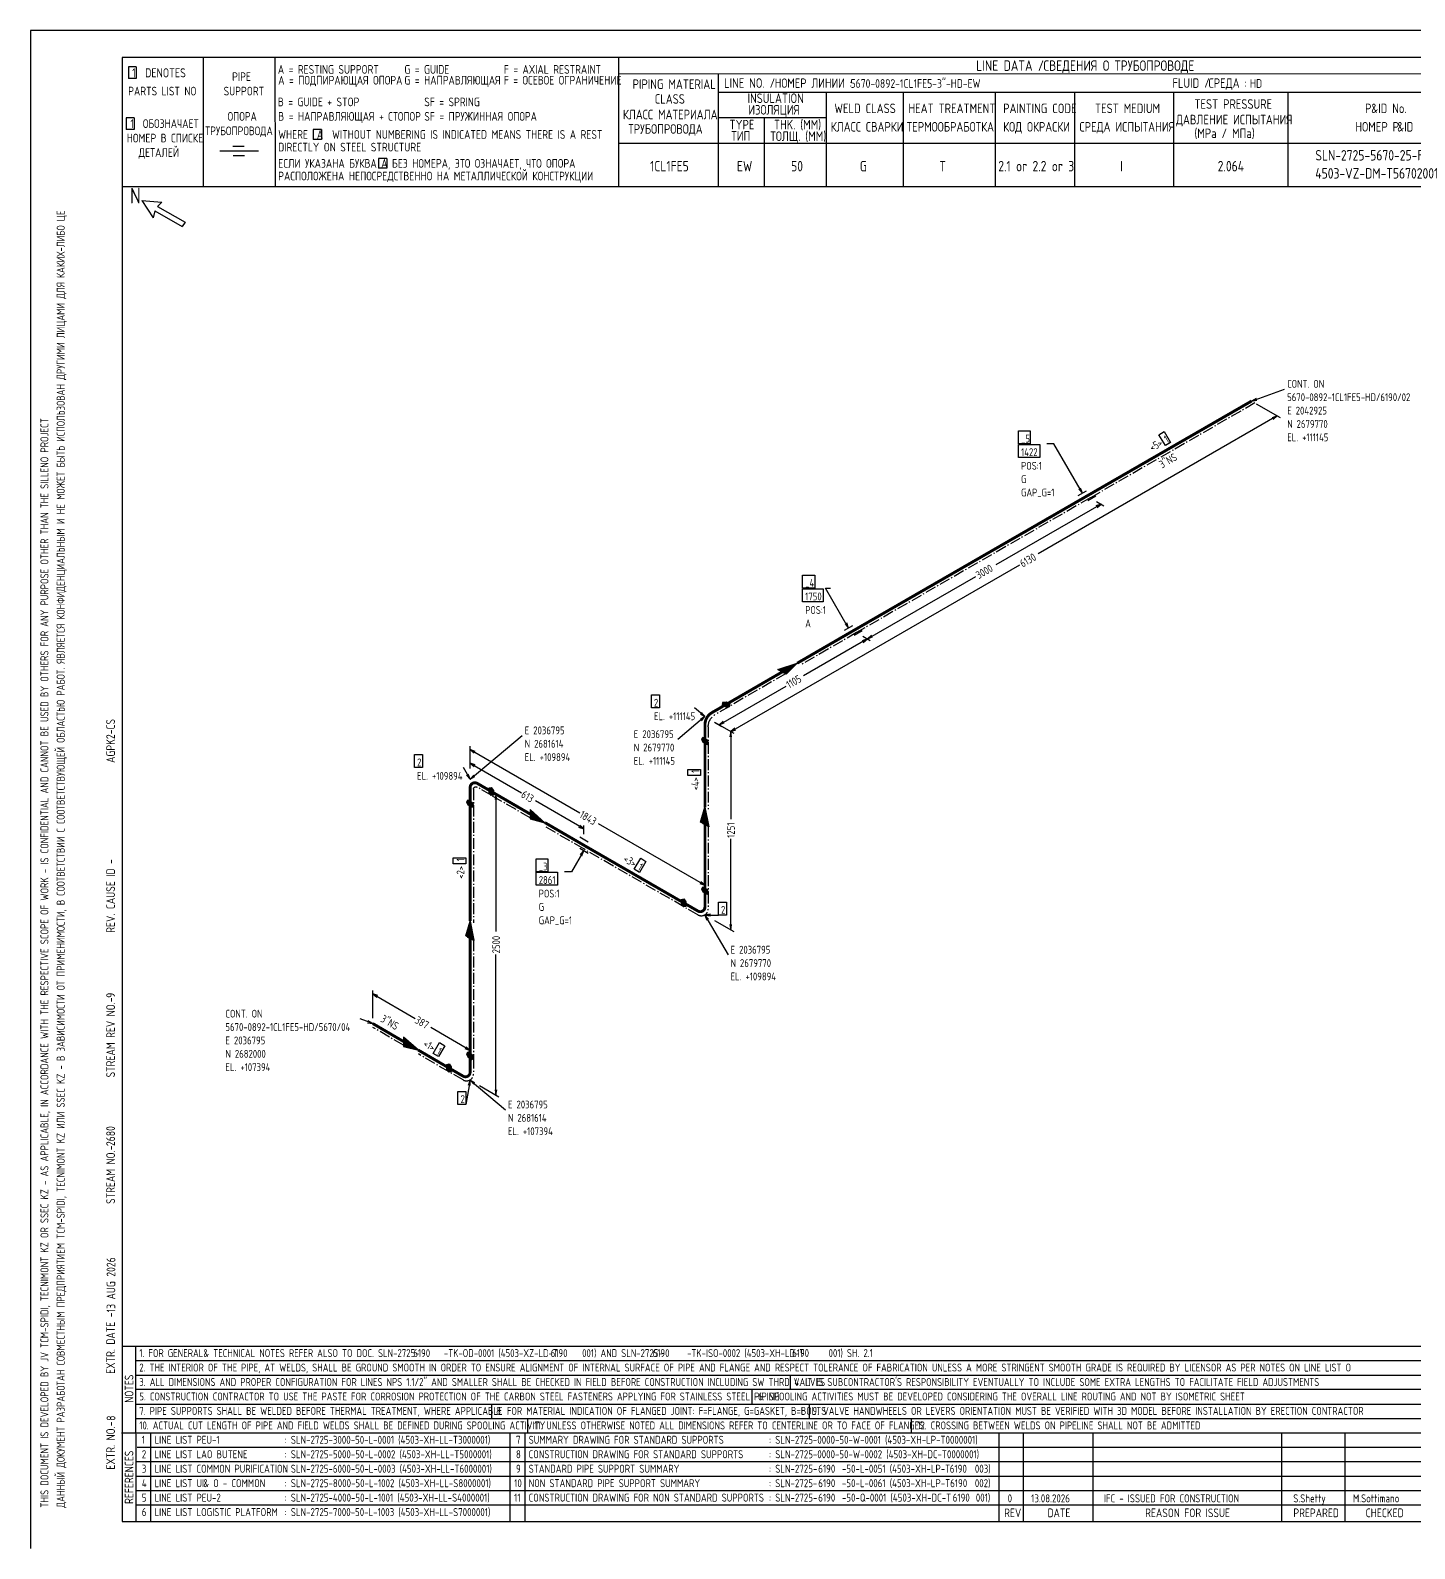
# Model space of a CAD drawing. Extents: x -1005 to 594, y -998 to 420.
# Drawn here: x 0 to 382.9, y 0 to 420 of the extents above; entities that cross this region are included whole.
import ezdxf

# ---------------------------------------------------------------- set-up
doc = ezdxf.new("R2010")
doc.units = 0
doc.linetypes.add('GT111', pattern=[4.5, 3, -0.6, 0.3, -0.6])
doc.styles.add('TTFN17', font='GOST type A')

msp = doc.modelspace()

# ---------------------------------------------------------------- linework, layer by layer
at = {"layer": 'GT_1', "flags": 128}
for points in [[(0, 420), (0, 0)], [(594, 420), (0, 420)], [(589.1, 412.5), (25.4, 412.5)], [(25.4, 412.5), (25.4, 7.5)], [(47.8, 412.5), (47.8, 376.7)], [(67.6, 412.5), (67.7, 376.7)], [(162.7, 412.5), (162.7, 376.7)], [(29.3, 409.9), (27.1, 409.9)], [(27.1, 409.9), (27.1, 406.7)], [(29.3, 409.9), (29.3, 406.7)], [(589.1, 408), (162.7, 407.9)], [(190.3, 407.8), (190.3, 376.7)], [(29.3, 406.7), (27.1, 406.7)], [(190.3, 402.9), (402.7, 402.9)], [(220.1, 402.9), (220.1, 376.7)], [(241.4, 402.9), (241.4, 376.8)], [(266.9, 402.9), (266.9, 376.7)], [(288.8, 402.9), (288.8, 376.7)], [(316.2, 402.9), (316.2, 376.7)], [(347.8, 402.9), (347.8, 376.8)], [(28.7, 395.8), (26.5, 395.8)], [(26.5, 395.8), (26.5, 392.6)], [(28.7, 395.8), (28.7, 392.6)], [(219.9, 395.8), (190.3, 395.8)], [(203, 395.8), (203, 376.7)], [(28.7, 392.6), (26.5, 392.6)], [(80.5, 392.6), (78.2, 392.6)], [(78.2, 392.6), (78.2, 389.8)], [(80.5, 392.6), (80.5, 389.8)], [(63.1, 386.6), (52.4, 386.6)], [(59.1, 387.9), (56, 387.9)], [(80.5, 389.8), (78.2, 389.8)], [(230.2, 388.7), (162.7, 388.7)], [(402.7, 388.7), (226.9, 388.7)], [(59.2, 385.3), (56.1, 385.3)], [(98.6, 384.6), (96.3, 384.6)], [(96.3, 384.6), (96.3, 381.9)], [(98.6, 384.6), (98.6, 381.9)], [(98.6, 381.9), (96.3, 381.9)], [(402.7, 376.7), (25.4, 376.7)], [(30.8, 372.9), (34, 368.1)], [(30.8, 372.9), (36.4, 372.5)], [(34.4, 370.1), (34, 368.1)], [(34.4, 370.1), (42, 365.7)], [(36.4, 372.5), (35.2, 371.3)], [(35.2, 371.3), (42.8, 366.9)], [(42.8, 366.9), (42, 365.7)], [(337.8, 317.45), (346.95, 320.75)], [(339.075, 318.2), (337.8, 317.45), (339.3, 317.675)], [(339.075, 316.7), (345.75, 312.875)], [(344.925, 313.325), (278.775, 275.15)], [(343.8, 312.35), (344.925, 313.325), (343.5, 312.8)], [(273.375, 309.2), (276.6, 309.2), (276.6, 305.6), (273.375, 305.6), (273.375, 309.2)], [(312.15, 308.15), (313.65, 309.05), (315.375, 305.975), (313.95, 305.15), (312.15, 308.15)], [(273.375, 305.45), (279.225, 305.45), (279.225, 301.85), (273.375, 301.85), (273.375, 305.45)], [(291, 291.95), (283.125, 305.6), (281.175, 305.6)], [(289.875, 291.35), (292.125, 292.625)], [(290.025, 293.075), (291, 291.95), (290.475, 293.375)], [(294.75, 291.125), (292.5, 289.85)], [(296.175, 288.95), (267.075, 272.15)], [(295.05, 287.975), (296.175, 288.95), (294.75, 288.425)], [(294.9, 289.7), (296.925, 288.5)], [(193.725, 226.025), (273.675, 272.15)], [(213.6, 269.3), (216.975, 269.3), (216.975, 265.7), (213.6, 265.7), (213.6, 269.3)], [(231.525, 251.675), (261.525, 268.925)], [(213.6, 265.55), (219.3, 265.55), (219.3, 261.95), (213.6, 261.95), (213.6, 265.55)], [(226.35, 254.675), (219.975, 265.7), (221.325, 265.7)], [(225.225, 254.075), (227.475, 255.35)], [(225.375, 255.8), (226.35, 254.675), (225.825, 256.1)], [(230.1, 253.85), (227.85, 252.575)], [(230.25, 252.425), (232.275, 251.225)], [(230.25, 252.425), (232.275, 251.225)], [(232.65, 252.65), (231.525, 251.675), (232.95, 252.2)], [(231.525, 251.675), (213.825, 241.4)], [(230.4, 250.7), (231.525, 251.675), (230.1, 251.15)], [(207.975, 242.525), (206.775, 243.2), (212.1, 244.925), (209.025, 241.925), (206.925, 243.125), (211.725, 244.7), (208.95, 242), (207.075, 243.05), (211.275, 244.475), (208.8, 242.075), (207.225, 242.975), (210.9, 244.175), (208.65, 242.15), (207.375, 242.825), (210.525, 244.025), (208.5, 242.225), (207.525, 242.75), (210.075, 243.725), (208.35, 242.3), (207.675, 242.675), (209.775, 243.575), (208.2, 242.375), (207.825, 242.6), (209.325, 243.275), (208.05, 242.45), (207.975, 242.525), (212.1, 244.925)], [(171.825, 236.15), (174, 236.15), (174, 232.55), (171.825, 232.55), (171.825, 236.15)], [(190.5, 227.9), (209.025, 238.625)], [(186.6, 230.15), (183.75, 232.55)], [(185.325, 230.9), (186.6, 230.15), (185.625, 231.275)], [(192.45, 234.2), (191.475, 234.05), (191.325, 233.525), (192.45, 232.85), (193.425, 233), (193.575, 233.525), (192.45, 234.2)], [(191.346, 233.6), (193.45, 233.6)], [(191.404, 233.8), (193.117, 233.8)], [(191.461, 234), (192.783, 234)], [(191.533, 233.4), (193.539, 233.4)], [(191.867, 233.2), (193.482, 233.2)], [(192.2, 233), (193.425, 233)], [(186.6, 230.15), (179.1, 223.85)], [(185.625, 229.025), (186.6, 230.15), (185.325, 229.4)], [(189.225, 228.65), (194.55, 225.575)], [(189.225, 228.65), (191.25, 227.45)], [(189.225, 228.65), (194.55, 225.575)], [(191.625, 228.875), (190.5, 227.9), (191.925, 228.425)], [(194.85, 227), (193.725, 226.025), (195.15, 226.55)], [(121.65, 212.825), (136.05, 224.9)], [(186, 224.375), (185.625, 223.925), (186, 223.1), (187.2, 222.425), (187.575, 222.875), (187.2, 223.7), (186, 224.375)], [(185.682, 223.8), (187.022, 223.8)], [(185.687, 224), (186.667, 224)], [(185.773, 223.6), (187.245, 223.6)], [(185.864, 223.4), (187.336, 223.4)], [(185.955, 223.2), (187.427, 223.2)], [(186.178, 223), (187.518, 223)], [(186.533, 222.8), (187.512, 222.8)], [(193.95, 224.525), (193.725, 226.025), (193.5, 224.525)], [(193.725, 226.025), (193.725, 201.8)], [(106.275, 219.65), (108.45, 219.65), (108.45, 216.05), (106.275, 216.05), (106.275, 219.65)], [(121.65, 215.825), (121.65, 221.975)], [(123.075, 220.55), (121.65, 221.075), (122.775, 220.1)], [(121.65, 221.075), (151.95, 203.525)], [(121.65, 212.825), (119.775, 216.05)], [(120.675, 213.95), (121.65, 212.825), (121.125, 214.25)], [(121.65, 215.825), (121.65, 218.225)], [(123.075, 216.8), (121.65, 217.325), (122.775, 216.35)], [(121.65, 217.325), (135.825, 209.075)], [(181.875, 213.875), (181.875, 215.525), (185.4, 215.525), (185.4, 213.875), (181.875, 213.875)], [(122.625, 213.95), (121.65, 212.825), (122.925, 213.575)], [(124.275, 211.325), (129.6, 208.25)], [(128.1, 208.475), (127.5, 208.325), (126.9, 209.15), (126.9, 210.425), (127.5, 210.575), (128.1, 209.75), (128.1, 208.475)], [(126.9, 210.4), (127.627, 210.4)], [(126.9, 210.2), (127.773, 210.2)], [(126.9, 210), (127.918, 210)], [(121.05, 207.05), (120.675, 206.6), (121.05, 205.775), (122.25, 205.1), (122.625, 205.55), (122.25, 206.375), (121.05, 207.05)], [(120.675, 206.6), (121.85, 206.6)], [(120.766, 206.4), (122.206, 206.4)], [(120.842, 206.8), (121.494, 206.8)], [(120.857, 206.2), (122.33, 206.2)], [(120.948, 206), (122.42, 206)], [(121.039, 205.8), (122.511, 205.8)], [(126.9, 209.8), (128.064, 209.8)], [(126.9, 209.6), (128.1, 209.6)], [(126.9, 209.4), (128.1, 209.4)], [(126.9, 209.2), (128.1, 209.2)], [(127.009, 209), (128.1, 209)], [(127.155, 208.8), (128.1, 208.8)], [(127.3, 208.6), (128.1, 208.6)], [(129, 207.2), (128.775, 208.7), (128.55, 207.2)], [(128.775, 208.7), (128.775, 170.75)], [(153.075, 199.1), (139.725, 206.825)], [(121.361, 205.6), (122.602, 205.6)], [(121.717, 205.4), (122.5, 205.4)], [(138.225, 203.225), (138.225, 201.875), (142.35, 200.825), (138.225, 204.425), (138.225, 202.025), (141.975, 201.05), (138.225, 204.35), (138.225, 202.25), (141.525, 201.275), (138.225, 204.125), (138.225, 202.4), (141.15, 201.575), (138.225, 203.975), (138.225, 202.55), (140.775, 201.725), (138.225, 203.825), (138.225, 202.7), (140.325, 202.025), (138.225, 203.675), (138.225, 202.925), (140.025, 202.175), (138.225, 203.45), (138.225, 203.075), (139.575, 202.475), (138.225, 203.3), (138.225, 203.225), (142.35, 200.825)], [(186.6, 200.3), (185.4, 200.975), (186.6, 205.1), (187.65, 199.7), (185.55, 200.9), (186.6, 204.65), (187.575, 199.775), (185.7, 200.825), (186.6, 204.125), (187.425, 199.85), (185.85, 200.75), (186.6, 203.675), (187.275, 199.925), (186, 200.6), (186.6, 203.225), (187.125, 200), (186.15, 200.525), (186.6, 202.775), (186.975, 200.075), (186.3, 200.45), (186.6, 202.325), (186.825, 200.15), (186.45, 200.375), (186.6, 201.875), (186.675, 200.225), (186.6, 200.3), (186.6, 205.1)], [(151.65, 199.625), (153.075, 199.1), (151.95, 200.075)], [(153.075, 197.6), (153.075, 200)], [(186.6, 183.5), (157.125, 200.525)], [(154.275, 195.425), (151.95, 196.775)], [(151.95, 193.775), (154.275, 192.425)], [(193.725, 171.125), (193.725, 196.325)], [(116.925, 189.425), (116.925, 191.075), (120.45, 191.075), (120.45, 189.425), (116.925, 189.425)], [(139.95, 190.85), (143.175, 190.85), (143.175, 187.25), (139.95, 187.25), (139.95, 190.85)], [(153.075, 193.1), (149.7, 187.25), (147.75, 187.25)], [(152.55, 191.675), (153.075, 193.1), (152.1, 191.975)], [(168.825, 191), (170.25, 190.1), (168.525, 187.025), (167.025, 187.925), (168.825, 191)], [(139.95, 187.1), (145.8, 187.1), (145.8, 183.5), (139.95, 183.5), (139.95, 187.1)], [(185.175, 184.025), (186.6, 183.5), (185.475, 184.475)], [(186, 182.975), (185.625, 182.525), (186, 181.7), (187.2, 181.025), (187.575, 181.475), (187.2, 182.3), (186, 182.975)], [(185.682, 182.4), (187.022, 182.4)], [(185.687, 182.6), (186.667, 182.6)], [(185.773, 182.2), (187.245, 182.2)], [(185.864, 182), (187.336, 182)], [(185.955, 181.8), (187.427, 181.8)], [(186.178, 181.6), (187.518, 181.6)], [(186.533, 181.4), (187.512, 181.4)], [(186.6, 178.25), (186.6, 184.4)], [(181.35, 177.65), (180.75, 177.5), (180.15, 178.325), (180.15, 179.6), (180.75, 179.75), (181.35, 178.925), (181.35, 177.65)], [(180.15, 179.6), (180.859, 179.6)], [(180.15, 179.4), (181.005, 179.4)], [(180.15, 179.2), (181.15, 179.2)], [(180.15, 179), (181.295, 179)], [(180.15, 178.8), (181.35, 178.8)], [(180.15, 178.6), (181.35, 178.6)], [(180.15, 178.4), (181.35, 178.4)], [(180.241, 178.2), (181.35, 178.2)], [(180.386, 178), (181.35, 178)], [(180.532, 177.8), (181.35, 177.8)], [(190.35, 178.85), (192.525, 178.85), (192.525, 175.25), (190.35, 175.25), (190.35, 178.85)], [(121.65, 168.8), (120.45, 169.475), (121.65, 173.6), (122.7, 168.2), (120.6, 169.4), (121.65, 173.15), (122.625, 168.275), (120.75, 169.325), (121.65, 172.625), (122.475, 168.35), (120.9, 169.25), (121.65, 172.175), (122.325, 168.425), (121.05, 169.1), (121.65, 171.725), (122.175, 168.5), (121.2, 169.025), (121.65, 171.275), (122.025, 168.575), (121.35, 168.95), (121.65, 170.825), (121.875, 168.65), (121.5, 168.875), (121.65, 170.375), (121.725, 168.725), (121.65, 168.8), (121.65, 173.6)], [(188.1, 175.475), (186.6, 175.25), (188.1, 175.025)], [(186.6, 175.25), (190.35, 175.25)], [(187.575, 174.125), (186.6, 175.25), (187.125, 173.825)], [(186.6, 175.25), (192.975, 164.225)], [(189.225, 173.75), (194.55, 170.675)], [(193.5, 172.625), (193.725, 171.125), (193.95, 172.625)], [(128.775, 125.45), (128.775, 164.375)], [(94.725, 146.75), (94.725, 154.4)], [(96.15, 152.975), (94.725, 153.5), (95.85, 152.525)], [(94.725, 153.5), (106.425, 146.675)], [(94.725, 145.25), (91.2, 146.525)], [(93.225, 145.475), (94.725, 145.25), (93.45, 146)], [(121.65, 137.825), (110.775, 144.2)], [(103.2, 140.3), (103.2, 138.95), (107.325, 137.9), (103.2, 141.5), (103.2, 139.1), (106.95, 138.125), (103.2, 141.425), (103.2, 139.325), (106.5, 138.35), (103.2, 141.2), (103.2, 139.475), (106.125, 138.65), (103.2, 141.05), (103.2, 139.625), (105.75, 138.8), (103.2, 140.9), (103.2, 139.775), (105.3, 139.1), (103.2, 140.75), (103.2, 140), (105, 139.25), (103.2, 140.525), (103.2, 140.15), (104.55, 139.55), (103.2, 140.375), (103.2, 140.3), (107.325, 137.9)], [(113.175, 140), (114.675, 139.1), (112.875, 136.1), (111.45, 136.925), (113.175, 140)], [(120.225, 138.35), (121.65, 137.825), (120.525, 138.8)], [(121.65, 132.575), (121.65, 138.725)], [(121.05, 137.3), (120.675, 136.85), (121.05, 136.025), (122.25, 135.35), (122.625, 135.8), (122.25, 136.625), (121.05, 137.3)], [(120.698, 136.8), (121.939, 136.8)], [(120.789, 136.6), (122.261, 136.6)], [(120.8, 137), (121.583, 137)], [(120.88, 136.4), (122.352, 136.4)], [(120.97, 136.2), (122.443, 136.2)], [(121.094, 136), (122.534, 136)], [(121.45, 135.8), (122.625, 135.8)], [(121.806, 135.6), (122.458, 135.6)], [(116.4, 131.975), (115.8, 131.825), (115.2, 132.65), (115.2, 133.925), (115.8, 134.075), (116.4, 133.25), (116.4, 131.975)], [(115.2, 133.8), (116, 133.8)], [(115.2, 133.6), (116.145, 133.6)], [(115.2, 133.4), (116.291, 133.4)], [(115.2, 133.2), (116.4, 133.2)], [(115.2, 133), (116.4, 133)], [(115.2, 132.8), (116.4, 132.8)], [(115.236, 132.6), (116.4, 132.6)], [(115.382, 132.4), (116.4, 132.4)], [(115.527, 132.2), (116.4, 132.2)], [(115.673, 132), (116.4, 132)], [(118.275, 126.5), (120.45, 126.5), (120.45, 122.9), (118.275, 122.9), (118.275, 126.5)], [(121.65, 129.575), (120.45, 122.9)], [(121.65, 128.075), (121.65, 129.575), (121.125, 128.15)], [(122.925, 128.825), (121.65, 129.575), (122.625, 128.45)], [(121.65, 129.575), (131.4, 121.4)], [(124.275, 128.075), (129.6, 125)], [(128.55, 126.95), (128.775, 125.45), (129, 126.95)], [(25.3, 56), (402.7, 56)], [(29.1, 56), (29.2, 7.5)], [(29.1, 52), (402.7, 52)], [(29.1, 48), (402.7, 48)], [(210.2, 48), (210.2, 44)], [(402.7, 44), (29.1, 44)], [(199.6, 44), (199.6, 40)], [(29.2, 40), (402.7, 40)], [(127.6, 40), (127.6, 36)], [(215.4, 40), (215.4, 36)], [(29.1, 36), (402.7, 36)], [(137.5, 36), (137.5, 32)], [(243.6, 36), (243.6, 32)], [(25.2, 32), (402.7, 32)], [(33.2, 32), (33.2, 7.6)], [(132.6, 32), (132.6, 7.6)], [(136.8, 32), (136.8, 7.6)], [(267.9, 32), (267.9, 7.5)], [(274.6, 32), (274.6, 7.5)], [(293.9, 32), (293.9, 7.5)], [(346.1, 32), (346.1, 7.5)], [(363.6, 32), (363.6, 7.5)], [(402.7, 28), (29.5, 28)], [(402.7, 24), (29.1, 24)], [(402.7, 20), (29.1, 20)], [(402.7, 16), (29.1, 16)], [(402.7, 12), (29.2, 12)], [(25.4, 7.5), (589.1, 7.5)], [(0, 0), (0, 0)]]:
    msp.add_lwpolyline(points, dxfattribs=at)
at = {"layer": 'GT_1', "const_width": 0.8, "flags": 128}
for points in [[(292.275, 291.2), (337.8, 317.45)], [(227.625, 253.925), (292.275, 291.2)], [(212.1, 244.925), (227.625, 253.925)], [(192.45, 233.525), (207.975, 242.525)], [(188.55, 231.275), (192.45, 233.525)], [(186.6, 223.4), (186.6, 227.9)], [(186.6, 205.1), (186.6, 223.4)], [(121.65, 206.075), (121.65, 210.575)], [(123.6, 211.7), (127.5, 209.45)], [(121.65, 173.6), (121.65, 206.075)], [(127.5, 209.45), (138.225, 203.225)], [(142.35, 200.825), (153.075, 194.6)], [(186.6, 182), (186.6, 200.3)], [(153.075, 194.6), (180.75, 178.625)], [(186.6, 177.5), (186.6, 182)], [(180.75, 178.625), (184.65, 176.375)], [(121.65, 136.325), (121.65, 168.8)], [(94.725, 145.25), (103.2, 140.3)], [(107.325, 137.9), (115.8, 132.95)], [(121.65, 131.825), (121.65, 136.325)], [(115.8, 132.95), (119.7, 130.7)]]:
    msp.add_lwpolyline(points, dxfattribs=at)
at = {"layer": 'GT_1', "linetype": 'GT111', "flags": 128}
for points in [[(338.7, 316.925), (293.175, 290.675)], [(293.175, 290.675), (228.525, 253.4)], [(228.525, 253.4), (213, 244.4)], [(208.875, 242), (193.35, 233)], [(193.35, 233), (189.45, 230.75)], [(187.5, 227.375), (187.5, 222.875)], [(187.5, 222.875), (187.5, 204.575)], [(122.55, 210.05), (122.55, 205.55)], [(127.5, 208.4), (123.6, 210.65)], [(138.225, 202.175), (127.5, 208.4)], [(122.55, 205.55), (122.55, 173.075)], [(153.075, 193.55), (142.35, 199.775)], [(187.5, 199.775), (187.5, 181.475)], [(180.75, 177.575), (153.075, 193.55)], [(187.5, 181.475), (187.5, 176.975)], [(184.65, 175.325), (180.75, 177.575)], [(122.55, 168.275), (122.55, 135.8)], [(103.2, 139.25), (94.725, 144.2)], [(115.8, 131.9), (107.325, 136.85)], [(122.55, 135.8), (122.55, 131.3)], [(119.7, 129.65), (115.8, 131.9)]]:
    msp.add_lwpolyline(points, dxfattribs=at)
at = {"layer": 'GT_1', "const_width": 0.8, "flags": 128}
for points in [[(186.6, 227.9, -0.268116), (188.55, 231.275)], [(121.65, 210.575, -0.577557), (123.6, 211.7)], [(184.65, 176.375, 0.577127), (186.6, 177.5)], [(119.7, 130.7, 0.577127), (121.65, 131.825)]]:
    msp.add_lwpolyline(points, format="xyb", dxfattribs=at)
at = {"layer": 'GT_1', "linetype": 'GT111', "flags": 128}
for points in [[(187.509, 227.375, -0.268116), (189.459, 230.75)], [(122.559, 210.05, -0.577744), (123.6, 210.65)], [(184.65, 175.325, 0.577194), (187.509, 176.975)], [(119.7, 129.65, 0.577194), (122.559, 131.3)]]:
    msp.add_lwpolyline(points, format="xyb", dxfattribs=at)

# ---------------------------------------------------------------- texts
at = {"layer": 'GT_1', "style": 'TTFN17'}
for s, height, p in [('LINE DATA /', 2.8875, (261.633, 408.8)), ('СВЕДЕНИЯ О ТРУБОПРОВОДЕ', 2.8875, (280.233, 408.8)), (' 1  DENOTES', 2.5025, (26.875, 407)), (' PIPE', 2.4062, (54.561, 406)), ('A = RESTING SUPPORT', 2.40625, (68.461, 408)), ('A = ПОДПИРАЮЩАЯ ОПОРА', 2.40625, (68.561, 405)), ('G = GUIDE', 2.4062, (103.461, 408)), ('G = НАПРАВЛЯЮЩАЯ', 2.40625, (103.461, 405)), ('F = AXIAL RESTRAINT', 2.40625, (130.961, 408)), ('F = ОСЕВОЕ ОГРАНИЧЕНИЕ', 2.40625, (130.961, 405)), ('PARTS LIST NO', 2.40625, (27.061, 402)), ('SUPPORT', 2.4062, (53.461, 402)), ('PIPING MATERIAL', 2.64687, (166.597, 403.8)), ('LINE NO. /', 2.6469, (191.897, 404.1)), ('НОМЕР ЛИНИИ :', 2.59875, (205.89, 404.1)), ('5670-0892-1CL1FE5-3"-HD-EW', 2.40625, (226.861, 404.1)), ('FLUID /', 2.6469, (315.897, 404.1)), ('СРЕДА :', 2.6469, (325.897, 404.1)), ('HD', 2.4062, (337.361, 404.1)), ('B = GUIDE + STOP', 2.40625, (68.461, 399)), ('SF = SPRING', 2.40625, (108.961, 399)), ('CLASS', 2.6469, (172.697, 399.7)), ('INSULATION', 2.6469, (198.397, 399.9)), ('ИЗОЛЯЦИЯ', 2.6469, (198.597, 396.7)), ('WELD CLASS', 2.6469, (222.397, 397.1)), ('HEAT TREATMENT', 2.64687, (242.897, 397.1)), ('PAINTING CODE', 2.64687, (269.097, 397.1)), ('TEST MEDIUM', 2.64687, (294.497, 397.1)), ('TEST PRESSURE', 2.64687, (321.997, 398.3)), ('P', 2.647, (369.197, 397.1)), ('&ID No.', 2.6469, (370.908, 397.1)), (' 1  ОБОЗНАЧАЕТ', 2.40625, (26.461, 393)), ('ОПОРА', 2.4062, (54.561, 395)), ('B = НАПРАВЛЯЮЩАЯ + СТОПОР', 2.40625, (68.561, 395)), ('SF = ПРУЖИННАЯ ОПОРА', 2.40625, (108.961, 395)), ('КЛАСС МАТЕРИАЛА', 2.64687, (163.897, 395.4)), ('TYPE', 2.6469, (193.397, 392.6)), ('THK. (MM)', 2.6469, (205.697, 392.6)), ('ДАВЛЕНИЕ ИСПЫТАНИЯ', 2.64687, (316.897, 394)), ('НОМЕР В СПИСКЕ', 2.40625, (26.661, 389)), ('ТРУБОПРОВОДА', 2.40625, (48.361, 391)), ('WHERE  A  WITHOUT NUMBERING IS INDICATED MEANS THERE IS A REST', 2.40625, (68.561, 390)), ('ТРУБОПРОВОДА', 2.64687, (165.397, 391.4)), ('ТИП', 2.6469, (193.897, 389.5)), ('ТОЛЩ. (ММ)', 2.6469, (204.697, 389.4)), ('КЛАСС СВАРКИ', 2.64687, (221.397, 392)), ('ТЕРМООБРАБОТКА', 2.64687, (242.397, 392)), ('КОД ОКРАСКИ', 2.64687, (269.097, 392)), ('СРЕДА ИСПЫТАНИЯ', 2.64687, (290.197, 392)), ('(MPa / МПа)', 2.64687, (321.997, 390.2)), ('НОМЕР P', 2.6469, (366.497, 392)), ('&ID', 2.6469, (378.097, 392)), ('ДЕТАЛЕЙ', 2.4062, (29.961, 385)), ('DIRECTLY ON STEEL STRUCTURE', 2.40625, (68.561, 386.5)), ('SLN-2725-5670-25-F-2001', 2.8875, (355.433, 384)), ('ЕСЛИ УКАЗАНА БУКВА A БЕЗ НОМЕРА, ЭТО ОЗНАЧАЕТ, ЧТО ОПОРА', 2.40625, (68.561, 382)), ('1CL1FE5', 2.8875, (171.433, 381)), ('EW', 2.8875, (195.433, 381)), ('50', 2.8875, (210.433, 381)), ('G', 2.888, (229.433, 381)), ('T', 2.888, (251.433, 381)), ('2.1 or 2.2 or 3', 2.8875, (267.733, 381)), ('I', 2.888, (301.433, 381)), ('2.064', 2.8875, (328.433, 381)), ('РАСПОЛОЖЕНА НЕПОСРЕДСТВЕННО НА МЕТАЛЛИЧЕСКОЙ КОНСТРУКЦИИ', 2.40625, (68.561, 378.5)), ('4503-VZ-DM-T56702001', 2.8875, (355.433, 379)), ('N', 4.331, (27.55, 372.1)), ('5670-0892-1CL1FE5-HD/6190/02', 2.16562, (347.65, 317.428)), ('CONT. ON', 2.1656, (347.65, 321.125)), ('E 2042925', 2.1656, (347.65, 313.73)), ('N 2679770', 2.1656, (347.65, 310.033)), ('_5', 2.1656, (274.05, 305.975)), ('EL. +111145', 2.16562, (347.65, 306.335)), ('1422', 2.1656, (274.05, 302.225)), ('POS:1', 2.1656, (274.05, 298.475)), ('G', 2.166, (274.05, 294.778)), ('GAP_G=1', 2.1656, (274.05, 291.08)), ('_4', 2.1656, (214.333, 266.075)), ('1750', 2.1656, (214.333, 262.325)), ('POS:1', 2.1656, (214.333, 258.575)), ('A', 2.166, (214.333, 254.878)), ('2', 2.166, (172.496, 232.925)), ('EL. +111145', 2.16562, (172.496, 229.175)), ('E 2036795', 2.1656, (136.75, 225.275)), ('N 2681614', 2.1656, (136.75, 221.578)), ('E 2036795', 2.1656, (166.915, 224.225)), ('N 2679770', 2.1656, (166.915, 220.528)), ('2', 2.166, (106.967, 216.425)), ('EL. +109894', 2.16562, (136.75, 217.88)), ('EL. +111145', 2.16562, (166.915, 216.83)), ('EL. +109894', 2.16562, (106.967, 212.675)), ('_3', 2.1656, (140.625, 187.625)), ('2861', 2.1656, (140.625, 183.875)), ('POS:1', 2.1656, (140.625, 180.125)), ('G', 2.166, (140.625, 176.428)), ('2', 2.166, (191.05, 175.625)), ('GAP_G=1', 2.1656, (140.625, 172.73)), ('E 2036795', 2.1656, (193.675, 164.6)), ('N 2679770', 2.1656, (193.675, 160.903)), ('EL. +109894', 2.16562, (193.675, 157.205)), ('CONT. ON', 2.1656, (53.961, 146.9)), ('5670-0892-1CL1FE5-HD/5670/04', 2.16562, (53.961, 143.203)), ('E 2036795', 2.1656, (53.961, 139.505)), ('N 2682000', 2.1656, (53.961, 135.808)), ('EL. +107394', 2.16562, (53.961, 132.11)), ('2', 2.166, (119, 123.275)), ('E 2036795', 2.1656, (132.1, 121.775)), ('N 2681614', 2.1656, (132.1, 118.078)), ('EL. +107394', 2.16562, (132.1, 114.38)), ('1. FOR GENERAL', 2.18487, (30.128, 53)), ('& TECHNICAL NOTES REFER ALSO TO DOC. SLN-2725-      -TK-OD-0001 (4503-XZ-LD-T      001) AND SLN-2725-      -TK-ISO-0002 (4503-XH-LD-T      001) SH. 2.1', 2.18487, (47.868, 53)), ('6190', 2.1849, (105.928, 53)), ('6190', 2.1849, (143.928, 53)), ('6190', 2.1849, (172.128, 53)), ('6190', 2.1849, (210.728, 53)), ('2. THE INTERIOR OF THE PIPE, AT WELDS, SHALL BE GROUND SMOOTH IN ORDER TO ENSURE ALIGNMENT OF INTERNAL SURFACE OF PIPE AND FLANGE AND RESPECT TOLERANCE OF FABRICATION UNLESS A MORE STRINGENT SMOOTH GRADE IS REQUIRED BY LICENSOR AS PER NOTES ON LINE LIST O', 2.18487, (30.128, 49)), ('3. ALL DIMENSIONS AND PROPER CONFIGURATION FOR LINES NPS 1.1/2" AND SMALLER SHALL BE CHECKED IN FIELD BEFORE CONSTRUCTION INCLUDING SW THRD VALVES', 2.18487, (30.128, 45)), ("4. IT IS SUBCONTRACTOR'S RESPONSIBILITY EVENTUALLY TO INCLUDE SOME EXTRA LENGTHS TO FACILITATE FIELD ADJUSTMENTS", 2.18487, (211.328, 45)), ('5. CONSTRUCTION CONTRACTOR TO USE THE PASTE FOR CORROSION PROTECTION OF THE CARBON STEEL FASTENERS APPLYING FOR STAINLESS STEEL PIPING', 2.18487, (30.128, 41)), ('6. SPOOLING ACTIVITIES MUST BE DEVELOPED CONSIDERING THE OVERALL LINE ROUTING AND NOT BY ISOMETRIC SHEET', 2.18487, (201.328, 41)), ('7. PIPE SUPPORTS SHALL BE WELDED BEFORE THERMAL TREATMENT, WHERE APPLICABLE', 2.18487, (30.128, 37)), ('8. FOR MATERIAL INDICATION OF FLANGED JOINT: F=FLANGE, G=GASKET, B=BOLTS', 2.18487, (128.828, 37)), ('9. VALVE HANDWHEELS OR LEVERS ORIENTATION MUST BE VERIFIED WITH 3D MODEL BEFORE INSTALLATION BY ERECTION CONTRACTOR', 2.18487, (216.328, 37)), ('10. ACTUAL CUT LENGTH OF PIPE AND FIELD WELDS SHALL BE DEFINED DURING SPOOLING ACTIVITY', 2.18487, (30.128, 33)), ('11. UNLESS OTHERWISE NOTED ALL DIMENSIONS REFER TO CENTERLINE OR TO FACE OF FLANGES', 2.18487, (139.328, 33)), ('12. CROSSING BETWEEN WELDS ON PIPELINE SHALL NOT BE ADMITTED', 2.18487, (245.328, 33)), ('1', 2.214, (30.832, 29)), ('LINE LIST PEU-1', 2.21375, (34.332, 29)), (': SLN-2725-3000-50-L-0001 (4503-XH-LL-T3000001)', 2.21375, (70.332, 29)), ('7', 2.214, (134.332, 29)), ('SUMMARY DRAWING FOR STANDARD SUPPORTS', 2.21375, (137.832, 29)), (': SLN-2725-0000-50-W-0001 (4503-XH-LP-T0000001)', 2.21375, (204.332, 29)), ('2', 2.214, (30.832, 25)), ('LINE LIST LAO BUTENE', 2.21375, (34.332, 25)), (': SLN-2725-5000-50-L-0002 (4503-XH-LL-T5000001)', 2.21375, (70.332, 25)), ('8', 2.214, (134.332, 25)), ('CONSTRUCTION DRAWING FOR STANDARD SUPPORTS', 2.21375, (137.832, 25)), (': SLN-2725-0000-50-W-0002 (4503-XH-DC-T0000001)', 2.21375, (204.332, 25)), ('3', 2.214, (30.832, 21)), ('LINE LIST COMMON PURIFICATION', 2.21375, (34.332, 21)), (': SLN-2725-6000-50-L-0003 (4503-XH-LL-T6000001)', 2.21375, (70.332, 21)), ('9', 2.214, (134.332, 21)), ('STANDARD PIPE SUPPORT SUMMARY', 2.21375, (137.832, 21)), (': SLN-2725-      -50-L-0051 (4503-XH-LP-T      003)', 2.21375, (204.332, 21)), ('6190', 2.2138, (217.932, 21)), ('6190', 2.2138, (254.332, 21)), ('4', 2.214, (30.832, 17)), ('LINE LIST UI', 2.21375, (34.332, 17)), ('& O - COMMON', 2.21375, (47.849, 17)), (': SLN-2725-8000-50-L-1002 (4503-XH-LL-S8000001)', 2.21375, (70.332, 17)), ('10', 2.2138, (133.832, 17)), ('NON STANDARD PIPE SUPPORT SUMMARY', 2.21375, (137.832, 17)), (': SLN-2725-      -50-L-0061 (4503-XH-LP-T      002)', 2.21375, (204.332, 17)), ('6190', 2.2138, (217.932, 17)), ('6190', 2.2138, (254.432, 17)), ('5', 2.214, (30.832, 13)), ('LINE LIST PEU-2', 2.21375, (34.332, 13)), (': SLN-2725-4000-50-L-1001 (4503-XH-LL-S4000001)', 2.21375, (70.332, 13)), ('11', 2.2138, (133.832, 13)), ('CONSTRUCTION DRAWING FOR NON STANDARD SUPPORTS', 2.21375, (137.832, 13)), (': SLN-2725-      -50-Q-0001 (4503-XH-DC-T      001)', 2.21375, (204.332, 13)), ('6190', 2.2138, (217.932, 13)), ('6190', 2.2138, (255.132, 13)), ('0', 2.214, (270.332, 12.8)), ('13.08.2026', 2.2138, (276.832, 12.8)), ('IFC - ISSUED FOR CONSTRUCTION', 2.21375, (296.932, 12.8)), ('S.Shetty', 2.2138, (349.332, 12.8)), ('M.Sottimano', 2.21375, (365.832, 12.8)), ('6', 2.214, (30.832, 9)), ('LINE LIST LOGISTIC PLATFORM', 2.21375, (34.332, 9)), (': SLN-2725-7000-50-L-1003 (4503-XH-LL-S7000001)', 2.21375, (70.332, 9)), ('REV', 2.4062, (269.361, 8.7)), ('DATE', 2.4062, (281.361, 8.7)), ('REASON FOR ISSUE', 2.40625, (308.361, 8.7)), ('PREPARED', 2.4062, (349.361, 8.7)), ('CHECKED', 2.4062, (369.361, 8.7))]:
    msp.add_text(s, height=height, dxfattribs=at).set_placement(p)
for s, height, rotation, p in [('ДАННЫЙ ДОКУМЕНТ РАЗРАБОТАН СОВМЕСТНЫМ ПРЕДПРИЯТИЕМ TCM-SPIDI, TECNIMONT KZ ИЛИ SSEC KZ - В ЗАВИСИМОСТИ ОТ ПРИМЕНИМОСТИ, В СООТВЕТСТВИИ С СООТВЕТСТВУЮЩЕЙ ОБЛАСТЬЮ РАБОТ. ЯВЛЯЕТСЯ КОНФИДЕНЦИАЛЬНЫМ И НЕ МОЖЕТ БЫТЬ ИСПОЛЬЗОВАН ДРУГИМИ ЛИЦАМИ ДЛЯ КАКИХ-ЛИБО ЦЕ', 2.21375, 90, (9.5, 11.332)), ('THIS DOCUMENT IS DEVELOPED BY JV TCM-SPIDI, TECNIMONT KZ OR SSEC KZ - AS APPLICABLE, IN ACCORDANCE WITH THE RESPECTIVE SCOPE OF WORK - IS CONFIDENTIAL AND CANNOT BE USED BY OTHERS FOR ANY PURPOSE OTHER THAN THE SILLENO PROJECT', 2.21375, 90, (5, 11.332)), ('1', 2.166, 30, (314.362, 305.775)), ('<5>', 2.1656, 30, (310.318, 303.441)), ('3"NS', 2.1656, 30, (313.024, 298.755)), ('6130', 2.1656, 30, (274.501, 271.353)), ('3000', 2.1656, 30, (262.333, 268.139)), ('1105', 2.1656, 30, (209.899, 237.847)), ('AGPK2-CS', 2.4062, 90, (23.4, 217.361)), ('1', 2.166, 90, (185.025, 214.578)), ('<4>', 2.1656, 90, (185.025, 209.753)), ('613', 2.1656, -30, (135.531, 207.971)), ('1843', 2.1656, -30, (151.688, 202.396)), ('1251', 2.1656, 90, (194.87, 196.643)), ('REV. CAUSE ID -', 2.40625, 90, (23.4, 170.361)), ('1', 2.166, 90, (120.075, 190.128)), ('<3>', 2.1656, -30, (163.768, 190.187)), ('1', 2.166, -30, (167.812, 187.853)), ('<2>', 2.1656, 90, (120.075, 185.303)), ('2500', 2.1656, 90, (129.92, 164.677)), ('STREAM REV NO.-', 2.40625, 90, (23.4, 130.361)), ('9', 2.406, 90, (23.4, 152.361)), ('3"NS', 2.1656, -30, (96.653, 145.905)), ('387', 2.1656, -30, (106.155, 145.537)), ('<1>', 2.1656, -30, (108.418, 139.037)), ('1', 2.166, -30, (112.193, 136.858)), ('2680', 2.4062, 90, (23.4, 111.361)), ('STREAM NO.-', 2.40625, 90, (23.4, 95.361)), ('13 AUG 2026', 2.40625, 90, (23.5, 65.361)), ('EXTR. DATE -', 2.40625, 90, (23.4, 48.361)), ('NOTES', 2.4062, 90, (28.5, 40.361)), ('EXTR. NO.-', 2.4062, 90, (23.4, 21.861)), ('8', 2.406, 90, (23.5, 35.361)), ('REFERENCES', 2.4062, 90, (28.5, 12.361))]:
    msp.add_text(s, height=height, rotation=rotation, dxfattribs=at).set_placement(p)

doc.saveas('drawing.dxf')
